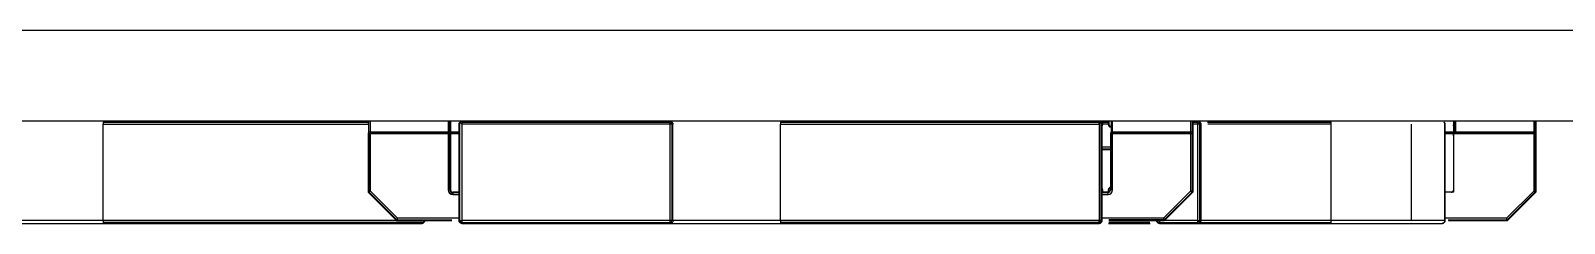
# Model space of a CAD drawing. Header units: millimetres. Extents: x 172 to 597, y 625 to 806.
# Drawn here: x 432.11 to 459.07, y 625.36 to 628.76 of the extents above; entities that cross this region are included whole.
import ezdxf

# ---------------------------------------------------------------- set-up
doc = ezdxf.new("R2010")
doc.units = ezdxf.units.MM

msp = doc.modelspace()

# ---------------------------------------------------------------- linework, layer by layer
at = {"color": 7, "linetype": 'Continuous', "lineweight": 25}
for p, q in [((520.623, 628.762), (175.961, 628.762)), ((520.623, 627.162), (175.961, 627.162)), ((433.383, 625.412), (433.383, 627.112)), ((438.039, 627.162), (438.039, 627.102)), ((438.039, 626.945), (438.05, 626.945)), ((438.039, 626.945), (438.039, 625.912)), ((438.05, 626.965), (438.05, 627.162)), ((438.05, 626.945), (438.05, 625.916)), ((438.05, 626.945), (438.079, 626.945)), ((439.449, 626.973), (438.079, 626.973)), ((439.449, 626.96), (438.079, 626.96)), ((438.079, 626.945), (439.449, 626.945)), ((438.079, 625.928), (438.079, 626.945)), ((439.449, 626.945), (439.449, 625.952)), ((439.449, 626.945), (439.477, 626.945)), ((439.477, 626.945), (439.489, 626.945)), ((439.477, 625.952), (439.477, 626.945)), ((439.489, 627.162), (439.489, 627.102)), ((439.489, 627.162), (439.489, 626.905)), ((439.489, 627.102), (439.489, 627.102)), ((439.489, 627.008), (439.489, 627.102)), ((439.489, 627.102), (439.489, 627.102)), ((439.489, 627.061), (439.489, 626.923)), ((439.489, 625.952), (439.489, 626.945)), ((439.489, 625.912), (439.489, 626.91)), ((439.489, 626.905), (439.489, 625.912)), ((439.489, 626.895), (439.489, 625.941)), ((439.639, 625.412), (439.639, 627.112)), ((439.653, 625.412), (439.653, 627.112)), ((443.349, 627.112), (439.688, 627.112)), ((439.688, 627.112), (439.688, 625.412)), ((439.688, 627.147), (443.349, 627.147)), ((443.349, 625.412), (443.349, 627.112)), ((443.384, 625.412), (443.384, 627.112)), ((445.289, 627.147), (450.889, 627.147)), ((445.289, 625.412), (445.289, 627.112)), ((445.289, 627.112), (450.889, 627.112)), ((450.889, 627.112), (450.889, 625.412)), ((450.924, 627.147), (450.925, 627.147)), ((450.924, 627.112), (450.924, 625.412)), ((450.939, 627.112), (450.939, 625.412)), ((450.94, 627.112), (450.939, 627.112)), ((450.94, 625.912), (450.94, 627.112)), ((450.953, 627.102), (450.941, 627.102)), ((450.941, 627.073), (450.941, 627.073)), ((450.953, 627.162), (450.953, 627.102)), ((450.953, 627.102), (450.953, 627.102)), ((451.053, 627.162), (451.053, 627.102)), ((451.064, 627.102), (451.053, 627.102)), ((451.075, 627.102), (451.064, 627.102)), ((451.089, 626.945), (451.101, 626.945)), ((451.089, 626.945), (451.089, 625.952)), ((451.101, 627.162), (451.101, 626.965)), ((451.101, 626.945), (451.101, 625.952)), ((451.101, 626.945), (451.129, 626.945)), ((452.499, 626.973), (451.129, 626.973)), ((452.499, 626.96), (451.129, 626.96)), ((451.129, 626.945), (452.499, 626.945)), ((451.129, 625.952), (451.129, 626.945)), ((452.499, 626.945), (452.527, 626.945)), ((452.499, 626.945), (452.499, 625.928)), ((452.527, 626.945), (452.539, 626.945)), ((452.527, 626.945), (452.527, 625.928)), ((452.539, 627.162), (452.539, 627.102)), ((452.539, 627.102), (452.539, 627.102)), ((452.539, 627.102), (452.539, 626.928)), ((452.539, 627.102), (452.539, 627.099)), ((452.539, 627.102), (452.539, 627.102)), ((452.539, 626.952), (452.539, 627.078)), ((452.539, 625.928), (452.539, 626.945)), ((452.539, 626.945), (452.539, 625.912)), ((452.539, 626.928), (452.539, 625.928)), ((452.539, 625.912), (452.539, 626.895)), ((452.628, 625.412), (452.628, 627.112)), ((452.663, 625.412), (452.663, 627.112)), ((452.678, 627.112), (452.678, 625.412)), ((452.679, 625.412), (452.679, 627.112)), ((454.97, 625.412), (454.97, 627.112)), ((456.384, 625.412), (456.384, 627.112)), ((456.956, 627.147), (456.956, 627.147)), ((456.97, 627.112), (456.97, 625.412)), ((456.971, 627.112), (456.97, 627.112)), ((456.971, 625.912), (456.971, 627.112)), ((457.121, 627.162), (457.121, 626.905)), ((457.121, 626.905), (457.121, 625.912)), ((457.132, 626.945), (458.531, 626.945)), ((458.531, 626.96), (457.145, 626.96)), ((458.531, 626.973), (457.161, 626.973)), ((458.531, 626.945), (458.559, 626.945)), ((458.531, 626.945), (458.531, 625.928)), ((458.559, 626.945), (458.571, 626.945)), ((458.559, 626.945), (458.559, 625.916)), ((458.571, 627.162), (458.571, 627.102)), ((458.571, 627.162), (458.571, 626.945)), ((458.571, 627.102), (458.571, 627.102)), ((458.571, 627.102), (458.571, 627.078)), ((458.571, 627.102), (458.571, 627.102)), ((458.571, 627.078), (458.571, 626.952)), ((458.571, 626.952), (458.571, 627.078)), ((458.571, 625.912), (458.571, 626.945)), ((458.571, 626.945), (458.571, 625.912)), ((458.571, 626.895), (458.571, 625.912)), ((458.571, 625.912), (458.571, 626.895)), ((450.939, 626.712), (450.939, 626.712)), ((450.939, 625.412), (450.939, 626.712)), ((450.939, 626.712), (450.939, 625.912)), ((450.94, 626.662), (451.089, 626.662)), ((456.971, 626.712), (456.971, 625.912)), ((456.971, 626.712), (456.971, 626.712)), ((456.971, 625.412), (456.971, 626.712)), ((438.039, 625.912), (438.539, 625.412)), ((438.544, 625.423), (438.05, 625.916)), ((438.555, 625.452), (438.079, 625.928)), ((439.449, 625.952), (439.477, 625.952)), ((439.477, 625.952), (439.489, 625.952)), ((439.489, 625.952), (439.489, 625.952)), ((439.5, 625.923), (439.5, 625.923)), ((439.639, 625.912), (439.529, 625.912)), ((451.049, 625.912), (450.939, 625.912)), ((450.941, 625.983), (450.94, 625.985)), ((450.94, 625.985), (450.942, 625.983)), ((450.942, 625.983), (450.941, 625.983)), ((450.95, 625.97), (450.95, 625.97)), ((450.953, 625.955), (450.953, 625.955)), ((450.953, 625.955), (450.953, 625.918)), ((450.953, 625.918), (450.953, 625.918)), ((451.049, 625.912), (451.049, 625.912)), ((451.089, 626.008), (451.065, 625.983)), ((451.089, 625.952), (451.101, 625.952)), ((451.101, 625.952), (451.129, 625.952)), ((452.499, 625.928), (452.023, 625.452)), ((452.039, 625.412), (452.539, 625.912)), ((452.539, 625.912), (452.039, 625.412)), ((452.519, 625.908), (452.043, 625.432)), ((452.051, 625.423), (452.527, 625.9)), ((452.527, 625.9), (452.051, 625.423)), ((452.527, 625.928), (452.499, 625.928)), ((452.539, 625.928), (452.527, 625.928)), ((452.527, 625.9), (452.527, 625.9)), ((452.536, 625.913), (452.536, 625.913)), ((452.539, 625.928), (452.539, 625.928)), ((452.539, 625.912), (452.539, 625.912)), ((457.121, 625.912), (456.971, 625.912)), ((458.531, 625.928), (458.054, 625.452)), ((458.559, 625.916), (458.066, 625.423)), ((458.071, 625.412), (458.571, 625.912)), ((458.571, 625.912), (458.071, 625.412)), ((458.071, 625.412), (458.571, 625.912)), ((458.571, 625.912), (458.071, 625.412)), ((458.571, 625.912), (458.571, 625.912)), ((458.571, 625.912), (458.571, 625.912)), ((438.983, 625.376), (433.383, 625.376)), ((433.383, 625.362), (438.983, 625.362)), ((438.539, 625.412), (439.513, 625.412)), ((443.349, 625.412), (439.688, 625.412)), ((439.688, 625.376), (443.349, 625.376)), ((439.688, 625.362), (443.349, 625.362)), ((443.408, 625.362), (443.549, 625.362)), ((444.979, 625.362), (445.288, 625.362)), ((450.889, 625.412), (445.289, 625.412)), ((450.889, 625.376), (445.289, 625.376)), ((445.289, 625.362), (450.889, 625.362)), ((451.055, 625.362), (451.788, 625.362)), ((451.064, 625.412), (452.023, 625.412)), ((451.953, 625.376), (452.628, 625.376)), ((451.953, 625.362), (452.628, 625.362)), ((452.023, 625.412), (452.023, 625.412)), ((452.023, 625.412), (452.039, 625.412)), ((452.038, 625.415), (452.038, 625.415)), ((452.039, 625.412), (452.038, 625.415)), ((452.039, 625.412), (452.039, 625.412)), ((452.051, 625.423), (452.051, 625.423)), ((452.628, 625.362), (452.629, 625.362)), ((452.63, 625.362), (454.97, 625.362)), ((452.663, 625.376), (452.664, 625.376)), ((452.679, 625.412), (452.678, 625.412)), ((456.956, 625.376), (456.956, 625.376)), ((456.956, 625.376), (456.956, 625.376)), ((456.971, 625.412), (456.97, 625.412)), ((457.036, 625.412), (458.071, 625.412)), ((458.071, 625.412), (458.071, 625.412)), ((458.071, 625.412), (458.071, 625.412)), ((458.071, 625.412), (458.071, 625.412))]:
    msp.add_line(p, q, dxfattribs=at)
at = {"color": 8, "linetype": 'Continuous', "lineweight": 25}
for p, q in [((433.383, 627.147), (438.039, 627.147)), ((433.383, 627.112), (438.039, 627.112)), ((438.079, 626.973), (438.079, 627.162)), ((439.449, 627.162), (439.449, 626.973)), ((439.477, 626.965), (439.477, 627.162)), ((439.489, 626.945), (439.489, 627.162)), ((439.489, 627.102), (439.489, 627.162)), ((439.639, 626.973), (439.489, 626.973)), ((439.639, 626.96), (439.489, 626.96)), ((439.489, 626.945), (439.639, 626.945)), ((450.913, 627.162), (450.913, 627.155)), ((450.941, 627.102), (450.94, 627.102)), ((450.941, 627.102), (450.941, 627.162)), ((450.953, 627.102), (450.953, 627.162)), ((450.953, 627.147), (451.053, 627.147)), ((451.053, 627.112), (450.953, 627.112)), ((451.064, 627.162), (451.064, 627.102)), ((451.129, 626.973), (451.129, 627.162)), ((452.499, 627.162), (452.499, 626.973)), ((452.527, 627.162), (452.527, 626.965)), ((452.539, 626.945), (452.539, 627.162)), ((452.539, 627.102), (452.539, 627.162)), ((452.539, 627.162), (452.539, 626.945)), ((452.539, 627.147), (452.628, 627.147)), ((452.628, 627.112), (452.539, 627.112)), ((452.539, 627.102), (452.539, 627.102)), ((452.539, 626.895), (452.539, 626.895)), ((452.798, 627.147), (454.97, 627.147)), ((454.97, 627.112), (452.803, 627.112)), ((457.121, 626.973), (456.971, 626.973)), ((457.121, 626.96), (456.971, 626.96)), ((456.971, 626.945), (457.121, 626.945)), ((457.132, 627.162), (457.132, 626.945)), ((457.161, 626.973), (457.161, 627.162)), ((458.531, 627.162), (458.531, 626.973)), ((458.559, 627.162), (458.559, 626.965)), ((458.571, 626.945), (458.571, 627.162)), ((458.571, 627.102), (458.571, 627.162)), ((458.571, 627.102), (458.571, 627.102)), ((458.571, 627.078), (458.571, 627.076)), ((458.571, 626.949), (458.571, 626.952)), ((458.571, 626.895), (458.571, 626.895)), ((450.94, 626.712), (451.089, 626.712)), ((450.94, 626.676), (451.089, 626.676)), ((439.639, 625.9), (439.529, 625.9)), ((439.529, 625.872), (439.639, 625.872)), ((451.049, 625.9), (450.939, 625.9)), ((450.939, 625.872), (451.049, 625.872)), ((450.94, 625.969), (450.953, 625.955)), ((450.94, 625.929), (450.953, 625.915)), ((451.053, 625.955), (451.089, 625.991)), ((451.053, 625.915), (451.089, 625.951)), ((438.538, 625.412), (433.383, 625.412)), ((438.544, 625.423), (439.514, 625.423)), ((439.639, 625.452), (438.555, 625.452)), ((452.023, 625.452), (450.939, 625.452)), ((451.783, 625.376), (451.06, 625.376)), ((452.023, 625.423), (451.064, 625.423)), ((452.628, 625.412), (452.04, 625.412)), ((452.664, 625.376), (454.97, 625.376)), ((454.97, 625.412), (452.679, 625.412)), ((458.054, 625.452), (456.971, 625.452)), ((457.03, 625.423), (458.066, 625.423))]:
    msp.add_line(p, q, dxfattribs=at)
at = {"color": 7, "linetype": 'Continuous', "lineweight": 25, "flags": 128}
for points in [[(438.079, 626.96), (438.079, 626.962), (438.079, 626.964), (438.079, 626.966), (438.079, 626.967), (438.079, 626.969), (438.079, 626.97), (438.079, 626.972), (438.079, 626.973)], [(438.079, 626.945), (438.079, 626.947), (438.079, 626.949), (438.079, 626.951), (438.079, 626.953), (438.079, 626.955), (438.079, 626.957), (438.079, 626.959), (438.079, 626.96)], [(439.449, 626.973), (439.449, 626.972), (439.449, 626.97), (439.449, 626.969), (439.449, 626.967), (439.449, 626.966), (439.449, 626.964), (439.449, 626.962), (439.449, 626.96)], [(439.449, 626.96), (439.449, 626.959), (439.449, 626.957), (439.449, 626.955), (439.449, 626.953), (439.449, 626.951), (439.449, 626.949), (439.449, 626.947), (439.449, 626.945)], [(439.489, 626.923), (439.489, 626.922), (439.489, 626.92), (439.489, 626.919), (439.489, 626.917), (439.489, 626.916), (439.489, 626.914), (439.489, 626.912), (439.489, 626.91)], [(439.489, 626.91), (439.489, 626.909), (439.489, 626.907), (439.489, 626.905), (439.489, 626.903), (439.489, 626.901), (439.489, 626.899), (439.489, 626.897), (439.489, 626.895)], [(439.688, 627.112), (439.684, 627.116), (439.68, 627.12), (439.676, 627.124), (439.672, 627.128), (439.669, 627.132), (439.665, 627.135), (439.662, 627.138), (439.66, 627.141)], [(443.399, 625.412), (443.399, 626.364), (443.399, 627.112)], [(450.889, 627.112), (450.893, 627.116), (450.897, 627.12), (450.901, 627.124), (450.905, 627.128), (450.909, 627.132), (450.912, 627.135), (450.915, 627.138), (450.918, 627.141)], [(450.941, 627.073), (450.94, 627.072), (450.94, 627.072)], [(451.129, 626.96), (451.129, 626.962), (451.129, 626.964), (451.129, 626.966), (451.129, 626.967), (451.129, 626.969), (451.129, 626.97), (451.129, 626.972), (451.129, 626.973)], [(451.129, 626.945), (451.129, 626.947), (451.129, 626.949), (451.129, 626.951), (451.129, 626.953), (451.129, 626.955), (451.129, 626.957), (451.129, 626.959), (451.129, 626.96)], [(452.499, 626.973), (452.499, 626.972), (452.499, 626.97), (452.499, 626.969), (452.499, 626.967), (452.499, 626.966), (452.499, 626.964), (452.499, 626.962), (452.499, 626.96)], [(452.499, 626.96), (452.499, 626.959), (452.499, 626.957), (452.499, 626.955), (452.499, 626.953), (452.499, 626.951), (452.499, 626.949), (452.499, 626.947), (452.499, 626.945)], [(452.539, 626.895), (452.539, 626.903), (452.539, 626.911), (452.539, 626.918), (452.539, 626.926), (452.539, 626.933), (452.539, 626.94), (452.539, 626.946), (452.539, 626.952)], [(458.531, 626.973), (458.531, 626.972), (458.531, 626.97), (458.531, 626.969), (458.531, 626.967), (458.531, 626.966), (458.531, 626.964), (458.531, 626.962), (458.531, 626.96)], [(458.531, 626.96), (458.531, 626.959), (458.531, 626.957), (458.531, 626.955), (458.531, 626.953), (458.531, 626.951), (458.531, 626.949), (458.531, 626.947), (458.531, 626.945)], [(458.571, 627.078), (458.571, 627.083), (458.571, 627.088), (458.571, 627.092), (458.571, 627.096), (458.571, 627.098), (458.571, 627.1), (458.571, 627.101), (458.571, 627.102)], [(458.571, 626.952), (458.571, 626.946), (458.571, 626.94), (458.571, 626.933), (458.571, 626.926), (458.571, 626.918), (458.571, 626.911), (458.571, 626.903), (458.571, 626.895)], [(458.571, 626.895), (458.571, 626.903), (458.571, 626.911), (458.571, 626.918), (458.571, 626.926), (458.571, 626.933), (458.571, 626.94), (458.571, 626.946), (458.571, 626.952)], [(439.529, 625.9), (439.529, 625.897), (439.529, 625.894), (439.529, 625.891), (439.529, 625.887), (439.529, 625.883), (439.529, 625.879), (439.529, 625.876), (439.529, 625.872)], [(450.953, 625.912), (450.953, 625.914), (450.953, 625.918)], [(450.953, 625.915), (450.953, 625.912), (450.953, 625.912)], [(451.049, 625.872), (451.049, 625.876), (451.049, 625.879), (451.049, 625.883), (451.049, 625.887), (451.049, 625.891), (451.049, 625.894), (451.049, 625.897), (451.049, 625.9)], [(452.499, 625.928), (452.502, 625.925), (452.505, 625.923), (452.507, 625.92), (452.51, 625.917), (452.512, 625.915), (452.515, 625.913), (452.517, 625.91), (452.519, 625.908)], [(452.519, 625.908), (452.521, 625.906), (452.523, 625.905), (452.524, 625.903), (452.525, 625.902), (452.526, 625.901), (452.527, 625.9), (452.527, 625.9), (452.527, 625.9)], [(452.043, 625.432), (452.04, 625.434), (452.038, 625.436), (452.036, 625.438), (452.033, 625.441), (452.031, 625.443), (452.028, 625.446), (452.025, 625.449), (452.023, 625.452)], [(452.023, 625.452), (452.025, 625.447), (452.027, 625.442), (452.029, 625.437), (452.03, 625.433), (452.032, 625.429), (452.034, 625.425), (452.035, 625.422), (452.036, 625.419)], [(452.023, 625.452), (452.023, 625.448), (452.023, 625.444), (452.023, 625.44), (452.023, 625.436), (452.023, 625.433), (452.023, 625.429), (452.023, 625.426), (452.023, 625.423)], [(452.023, 625.423), (452.023, 625.422), (452.023, 625.421), (452.023, 625.42), (452.023, 625.419), (452.023, 625.418), (452.023, 625.417), (452.023, 625.417), (452.023, 625.416)], [(452.048, 625.426), (452.047, 625.427), (452.047, 625.427), (452.046, 625.428), (452.045, 625.429), (452.045, 625.429), (452.044, 625.43), (452.043, 625.431), (452.043, 625.432)], [(452.657, 625.383), (452.654, 625.385), (452.651, 625.388), (452.648, 625.392), (452.644, 625.395), (452.64, 625.399), (452.636, 625.403), (452.632, 625.407), (452.628, 625.412)]]:
    msp.add_lwpolyline(points, dxfattribs=at)
at = {"color": 8, "linetype": 'Continuous', "lineweight": 25, "flags": 128}
for points in [[(450.94, 627.072), (450.94, 627.072), (450.941, 627.073)], [(452.539, 627.098), (452.539, 627.098), (452.539, 627.102)], [(452.539, 627.078), (452.539, 627.075), (452.539, 627.075)], [(452.539, 626.948), (452.539, 626.949), (452.539, 626.952)]]:
    msp.add_lwpolyline(points, dxfattribs=at)
at = {"color": 7, "linetype": 'Continuous', "lineweight": 25}
for centre, radius, start, end in [((438.064, 626.944), 0.025, 122.0784, 177.2146), ((438.078, 626.924), 0.0495, 88.9984, 123.6531), ((439.45, 626.924), 0.0495, 56.3519, 90.9999), ((439.464, 626.944), 0.0251, 2.8088, 57.9289), ((439.7, 627.1), 0.0572, 134.5101, 167.9429), ((445.689, 633.172), 8.528, 224.9463, 225.0079), ((439.7, 627.1), 0.0572, 102.0479, 135.4944), ((443.35, 627.081), 0.0659, 64.7745, 90.4684), ((443.361, 627.143), 0.0174, 351.691, 51.8998), ((443.295, 627.143), 0.0823, 337.3976, 357.8999), ((450.877, 627.1), 0.0573, 44.5098, 77.9376), ((450.878, 627.1), 0.0572, 12.0531, 45.4946), ((450.913, 627.102), 0.04, 315, 0.0068), ((450.913, 627.102), 0.04, 315, 0.0068), ((451.08, 627.104), 0.0272, 184.4073, 247.9958), ((451.093, 627.102), 0.04, 179.9932, 225), ((451.093, 627.102), 0.04, 225, 243.4349), ((451.135, 627.076), 0.0651, 156.8229, 177.7795), ((451.092, 627.125), 0.052, 244.1894, 270.477), ((451.083, 627.077), 0.0134, 171.5196, 233.1308), ((451.093, 627.102), 0.04, 243.4349, 270), ((451.114, 626.944), 0.025, 122.0784, 177.2146), ((451.128, 626.924), 0.0495, 88.9984, 123.6531), ((452.5, 626.924), 0.0495, 56.3519, 90.9999), ((452.514, 626.944), 0.0251, 2.8088, 57.9289), ((433.255, 627.082), 19.284, 359.99, 0.0596), ((452.628, 627.082), 0.0651, 64.1914, 90.4763), ((452.64, 627.143), 0.0167, 351.4738, 53.1131), ((452.575, 627.144), 0.0814, 336.8214, 357.7667), ((452.644, 627.109), 0.034, 4.4228, 67.9981), ((458.531, 626.924), 0.0495, 56.351, 91.0001), ((458.546, 626.944), 0.025, 2.8049, 57.9277), ((439.529, 625.952), 0.08, 180, 270), ((439.529, 625.952), 0.04, 180, 225), ((439.529, 625.952), 0.04, 180, 225), ((439.529, 625.952), 0.04, 225, 270), ((439.529, 625.952), 0.04, 225, 270), ((449.171, 625.902), 9.642, 179.9404, 180.01), ((450.913, 625.955), 0.04, 22.5, 45), ((450.913, 625.955), 0.04, 0.0068, 22.5), ((451.049, 625.952), 0.08, 270, 0), ((451.049, 625.952), 0.04, 270, 315), ((460.691, 625.902), 9.642, 179.9404, 180.01), ((451.049, 625.952), 0.04, 315, 0), ((452.499, 625.928), 0.04, 315, 337.5), ((452.499, 625.928), 0.04, 315, 337.5), ((452.499, 625.928), 0.04, 337.5, 0), ((452.499, 625.928), 0.04, 337.5, 0), ((457.081, 625.952), 0.04, 270, 315), ((457.081, 625.952), 0.04, 315, 354.4483), ((438.983, 625.441), 0.0651, 269.5238, 295.8081), ((438.93, 625.38), 0.0817, 2.2627, 23.3367), ((438.995, 625.38), 0.0167, 306.9008, 8.5022), ((438.999, 625.414), 0.034, 292.0013, 355.5733), ((439.672, 625.414), 0.0339, 184.4034, 247.9953), ((439.676, 625.38), 0.0167, 171.5281, 233.1122), ((439.741, 625.38), 0.0813, 156.8233, 177.7827), ((439.688, 625.441), 0.0651, 244.1889, 270.4772), ((443.35, 625.443), 0.0659, 269.5316, 295.2255), ((443.295, 625.38), 0.0825, 2.1142, 22.6812), ((443.361, 625.381), 0.0174, 308.1093, 8.3068), ((450.889, 625.441), 0.0651, 269.5238, 295.8081), ((450.836, 625.38), 0.0817, 2.2627, 23.3367), ((450.901, 625.38), 0.0167, 306.9008, 8.5022), ((450.905, 625.414), 0.034, 292.0013, 355.5733), ((451.922, 625.399), 0.0167, 216.8701, 278.4921), ((451.983, 625.411), 0.0651, 179.5234, 205.8125), ((451.921, 625.464), 0.0813, 272.2042, 293.1862), ((451.956, 625.396), 0.034, 202.0075, 265.587), ((452.019, 625.461), 0.0449, 274.8087, 292.5479), ((454.146, 625.415), 2.123, 179.9865, 180.1005), ((452.023, 625.452), 0.04, 270, 292.5), ((452.023, 625.452), 0.04, 270, 292.5), ((452.019, 625.461), 0.0449, 292.4523, 310.1906), ((454.625, 626.491), 2.802, 202.4882, 202.5868), ((452.023, 625.452), 0.04, 292.5, 315), ((452.023, 625.452), 0.04, 292.5, 315), ((454.175, 627.553), 3.008, 224.9905, 225.071), ((452.616, 625.423), 0.0573, 282.0686, 315.4769), ((452.617, 625.424), 0.0573, 314.5105, 347.9366)]:
    msp.add_arc(centre, radius, start, end, dxfattribs=at)
at = {"color": 8, "linetype": 'Continuous', "lineweight": 25}
msp.add_arc((450.928, 627.103), 0.0251, 299.5788, 357.2746, dxfattribs=at)
at = {"color": 7, "linetype": 'Continuous', "lineweight": 25}
for points in [[(433.383, 627.147), (433.383, 627.145), (433.383, 627.14), (433.383, 627.131), (433.383, 627.121), (433.383, 627.115), (433.383, 627.112)], [(439.639, 627.112), (439.639, 627.115), (439.639, 627.121), (439.642, 627.131), (439.647, 627.14), (439.651, 627.145), (439.653, 627.147)], [(439.688, 627.147), (439.688, 627.145), (439.688, 627.14), (439.688, 627.131), (439.688, 627.121), (439.688, 627.115), (439.688, 627.112)], [(443.349, 627.112), (443.349, 627.115), (443.349, 627.121), (443.349, 627.131), (443.349, 627.139), (443.349, 627.144), (443.349, 627.147)], [(443.371, 627.156), (443.375, 627.154), (443.383, 627.149), (443.392, 627.138), (443.398, 627.126), (443.399, 627.116), (443.399, 627.112)], [(445.289, 627.147), (445.289, 627.145), (445.289, 627.14), (445.289, 627.131), (445.289, 627.121), (445.289, 627.115), (445.289, 627.112)], [(450.889, 627.112), (450.889, 627.115), (450.889, 627.121), (450.889, 627.131), (450.889, 627.14), (450.889, 627.145), (450.889, 627.147)], [(450.924, 627.147), (450.926, 627.145), (450.931, 627.14), (450.935, 627.131), (450.938, 627.121), (450.939, 627.115), (450.939, 627.112)], [(450.94, 627.112), (450.939, 627.115), (450.939, 627.121), (450.936, 627.131), (450.931, 627.14), (450.927, 627.145), (450.925, 627.147)], [(452.628, 627.112), (452.628, 627.115), (452.628, 627.121), (452.628, 627.131), (452.628, 627.14), (452.628, 627.145), (452.628, 627.147)], [(452.663, 627.147), (452.665, 627.145), (452.67, 627.14), (452.674, 627.131), (452.677, 627.121), (452.678, 627.115), (452.678, 627.112)], [(452.679, 627.112), (452.679, 627.115), (452.679, 627.121), (452.676, 627.131), (452.671, 627.14), (452.667, 627.145), (452.664, 627.147)], [(454.97, 627.112), (454.97, 627.115), (454.97, 627.121), (454.97, 627.131), (454.97, 627.14), (454.97, 627.145), (454.97, 627.147)], [(456.956, 627.147), (456.958, 627.145), (456.962, 627.14), (456.967, 627.131), (456.97, 627.121), (456.97, 627.115), (456.97, 627.112)], [(456.971, 627.112), (456.971, 627.115), (456.97, 627.121), (456.967, 627.131), (456.963, 627.14), (456.958, 627.145), (456.956, 627.147)], [(433.383, 625.412), (433.383, 625.408), (433.383, 625.402), (433.383, 625.392), (433.383, 625.384), (433.383, 625.379), (433.383, 625.376)], [(433.383, 625.376), (433.383, 625.374), (433.383, 625.37), (433.383, 625.365), (433.383, 625.362), (433.383, 625.362), (433.383, 625.362)], [(438.983, 625.362), (438.983, 625.362), (438.983, 625.362), (438.983, 625.365), (438.983, 625.37), (438.983, 625.374), (438.983, 625.376)], [(439.639, 625.412), (439.639, 625.412), (439.639, 625.412), (439.642, 625.412), (439.647, 625.412), (439.651, 625.412), (439.653, 625.412)], [(439.653, 625.376), (439.651, 625.379), (439.647, 625.384), (439.642, 625.392), (439.639, 625.402), (439.639, 625.408), (439.639, 625.412)], [(439.688, 625.412), (439.688, 625.408), (439.688, 625.402), (439.688, 625.392), (439.688, 625.384), (439.688, 625.379), (439.688, 625.376)], [(439.688, 625.376), (439.688, 625.374), (439.688, 625.37), (439.688, 625.365), (439.688, 625.362), (439.688, 625.362), (439.688, 625.362)], [(443.349, 625.377), (443.349, 625.379), (443.349, 625.384), (443.349, 625.393), (443.349, 625.402), (443.349, 625.408), (443.349, 625.412)], [(443.349, 625.362), (443.349, 625.362), (443.349, 625.362), (443.349, 625.365), (443.349, 625.37), (443.349, 625.374), (443.349, 625.377)], [(443.399, 625.412), (443.399, 625.412), (443.398, 625.412), (443.395, 625.412), (443.391, 625.412), (443.386, 625.412), (443.384, 625.412)], [(445.289, 625.412), (445.289, 625.408), (445.289, 625.402), (445.289, 625.392), (445.289, 625.384), (445.289, 625.379), (445.289, 625.376)], [(445.289, 625.376), (445.289, 625.374), (445.289, 625.37), (445.289, 625.365), (445.289, 625.362), (445.289, 625.362), (445.289, 625.362)], [(450.889, 625.376), (450.889, 625.379), (450.889, 625.384), (450.889, 625.392), (450.889, 625.402), (450.889, 625.408), (450.889, 625.412)], [(450.889, 625.362), (450.889, 625.362), (450.889, 625.362), (450.889, 625.365), (450.889, 625.37), (450.889, 625.374), (450.889, 625.376)], [(450.939, 625.412), (450.939, 625.412), (450.938, 625.412), (450.935, 625.412), (450.931, 625.412), (450.926, 625.412), (450.924, 625.412)], [(450.939, 625.412), (450.939, 625.408), (450.938, 625.402), (450.935, 625.392), (450.931, 625.384), (450.926, 625.379), (450.924, 625.376)], [(450.924, 625.376), (450.927, 625.379), (450.931, 625.384), (450.936, 625.392), (450.939, 625.402), (450.939, 625.408), (450.939, 625.412)], [(451.953, 625.362), (451.95, 625.362), (451.943, 625.362), (451.934, 625.365), (451.925, 625.37), (451.92, 625.374), (451.918, 625.376)], [(451.953, 625.376), (451.953, 625.374), (451.953, 625.37), (451.953, 625.365), (451.953, 625.362), (451.953, 625.362), (451.953, 625.362)], [(452.628, 625.412), (452.631, 625.412), (452.638, 625.412), (452.647, 625.412), (452.656, 625.412), (452.661, 625.412), (452.663, 625.412)], [(452.628, 625.376), (452.628, 625.379), (452.628, 625.384), (452.628, 625.392), (452.628, 625.402), (452.628, 625.408), (452.628, 625.412)], [(452.663, 625.376), (452.661, 625.374), (452.656, 625.37), (452.647, 625.365), (452.638, 625.362), (452.631, 625.362), (452.628, 625.362)], [(452.629, 625.362), (452.632, 625.362), (452.639, 625.362), (452.648, 625.365), (452.657, 625.37), (452.662, 625.374), (452.664, 625.376)], [(452.678, 625.412), (452.678, 625.408), (452.677, 625.402), (452.674, 625.392), (452.67, 625.384), (452.665, 625.379), (452.663, 625.376)], [(452.664, 625.376), (452.667, 625.379), (452.671, 625.384), (452.676, 625.392), (452.679, 625.402), (452.679, 625.408), (452.679, 625.412)], [(454.97, 625.376), (454.97, 625.379), (454.97, 625.384), (454.97, 625.392), (454.97, 625.402), (454.97, 625.408), (454.97, 625.412)], [(456.384, 625.412), (456.287, 625.412), (456.091, 625.412), (455.74, 625.412), (455.363, 625.412), (455.101, 625.412), (454.97, 625.412)], [(454.97, 625.362), (454.97, 625.362), (454.97, 625.362), (454.97, 625.365), (454.97, 625.37), (454.97, 625.374), (454.97, 625.376)], [(456.97, 625.412), (456.963, 625.412), (456.948, 625.412), (456.828, 625.412), (456.647, 625.412), (456.472, 625.412), (456.384, 625.412)], [(456.956, 625.376), (456.953, 625.374), (456.948, 625.37), (456.94, 625.365), (456.93, 625.362), (456.924, 625.362), (456.92, 625.362)], [(456.921, 625.362), (456.924, 625.362), (456.93, 625.362), (456.94, 625.365), (456.949, 625.37), (456.954, 625.374), (456.956, 625.376)], [(456.956, 625.376), (456.954, 625.374), (456.949, 625.37), (456.94, 625.365), (456.931, 625.362), (456.924, 625.362), (456.921, 625.362)], [(456.97, 625.412), (456.97, 625.408), (456.97, 625.402), (456.967, 625.392), (456.962, 625.384), (456.958, 625.379), (456.956, 625.376)]]:
    msp.add_open_spline(points, degree=3, dxfattribs=at)
for points, knots in [([(439.477, 627.073), (439.48, 627.077), (439.487, 627.086), (439.488, 627.096), (439.489, 627.102)], [0, 0, 0, 0, 0.389886, 1, 1, 1, 1]), ([(439.489, 627.102), (439.489, 627.097), (439.489, 627.089), (439.489, 627.076), (439.489, 627.065), (439.489, 627.061)], [0, 0, 0, 0, 0.542423, 0.792924, 1, 1, 1, 1]), ([(439.489, 626.91), (439.489, 626.917), (439.489, 626.933), (439.489, 626.967), (439.489, 626.991), (439.489, 627.008)], [0, 0, 0, 0, 0.201752, 0.44877, 1, 1, 1, 1]), ([(439.644, 627.112), (439.642, 627.112), (439.639, 627.112), (439.639, 627.112), (439.639, 627.112)], [0, 0, 0, 0, 0.55974, 1, 1, 1, 1]), ([(439.653, 627.112), (439.651, 627.112), (439.647, 627.112), (439.645, 627.112), (439.644, 627.112)], [0, 0, 0, 0, 0.559874, 1, 1, 1, 1]), ([(439.688, 627.162), (439.688, 627.161), (439.688, 627.161), (439.688, 627.158), (439.688, 627.156)], [0, 0, 0, 0, 0.55974, 1, 1, 1, 1]), ([(439.688, 627.156), (439.688, 627.155), (439.688, 627.152), (439.688, 627.149), (439.688, 627.147)], [0, 0, 0, 0, 0.559874, 1, 1, 1, 1]), ([(443.349, 627.162), (443.353, 627.161), (443.361, 627.161), (443.368, 627.158), (443.371, 627.156)], [0, 0, 0, 0, 0.559746, 1, 1, 1, 1]), ([(443.371, 627.112), (443.367, 627.112), (443.36, 627.112), (443.353, 627.112), (443.349, 627.112)], [0, 0, 0, 0, 0.559741, 1, 1, 1, 1]), ([(443.384, 627.112), (443.382, 627.112), (443.378, 627.112), (443.373, 627.112), (443.371, 627.112)], [0, 0, 0, 0, 0.559883, 1, 1, 1, 1]), ([(450.889, 627.156), (450.889, 627.158), (450.889, 627.161), (450.889, 627.161), (450.889, 627.162)], [0, 0, 0, 0, 0.55974, 1, 1, 1, 1]), ([(450.889, 627.147), (450.889, 627.149), (450.889, 627.153), (450.889, 627.155), (450.889, 627.156)], [0, 0, 0, 0, 0.559874, 1, 1, 1, 1]), ([(450.934, 627.112), (450.932, 627.112), (450.929, 627.112), (450.926, 627.112), (450.924, 627.112)], [0, 0, 0, 0, 0.559874, 1, 1, 1, 1]), ([(450.939, 627.112), (450.939, 627.112), (450.938, 627.112), (450.935, 627.112), (450.934, 627.112)], [0, 0, 0, 0, 0.55974, 1, 1, 1, 1]), ([(452.628, 627.162), (452.632, 627.161), (452.64, 627.161), (452.647, 627.158), (452.65, 627.156)], [0, 0, 0, 0, 0.55974, 1, 1, 1, 1]), ([(452.65, 627.112), (452.646, 627.112), (452.639, 627.112), (452.631, 627.112), (452.628, 627.112)], [0, 0, 0, 0, 0.55974, 1, 1, 1, 1]), ([(452.65, 627.156), (452.653, 627.155), (452.658, 627.152), (452.662, 627.149), (452.663, 627.147)], [0, 0, 0, 0, 0.559874, 1, 1, 1, 1]), ([(452.663, 627.112), (452.661, 627.112), (452.657, 627.112), (452.652, 627.112), (452.65, 627.112)], [0, 0, 0, 0, 0.559874, 1, 1, 1, 1]), ([(457.132, 627.065), (457.129, 627.071), (457.122, 627.082), (457.121, 627.095), (457.121, 627.102)], [0, 0, 0, 0, 0.4877925, 1, 1, 1, 1]), ([(457.121, 626.905), (457.121, 626.913), (457.122, 626.928), (457.129, 626.94), (457.132, 626.945)], [0, 0, 0, 0, 0.579208, 1, 1, 1, 1]), ([(457.132, 626.945), (457.135, 626.948), (457.139, 626.954), (457.143, 626.958), (457.145, 626.96)], [0, 0, 0, 0, 0.547007, 1, 1, 1, 1]), ([(457.145, 626.96), (457.148, 626.963), (457.153, 626.968), (457.158, 626.972), (457.161, 626.973)], [0, 0, 0, 0, 0.5555652, 1, 1, 1, 1]), ([(458.571, 627.078), (458.571, 627.085), (458.571, 627.095), (458.571, 627.1), (458.571, 627.101), (458.571, 627.101), (458.571, 627.102), (458.571, 627.101), (458.571, 627.101)], [0, 0, 0, 0, 0.506591, 0.765338, 0.894841, 0.959588, 0.991971, 1, 1, 1, 1]), ([(438.039, 625.912), (438.039, 625.912), (438.041, 625.912), (438.047, 625.915), (438.05, 625.916)], [0, 0, 0, 0, 0.554193, 1, 1, 1, 1]), ([(438.05, 625.916), (438.055, 625.918), (438.064, 625.922), (438.074, 625.926), (438.079, 625.928)], [0, 0, 0, 0, 0.55524, 1, 1, 1, 1]), ([(439.529, 625.872), (439.519, 625.881), (439.504, 625.896), (439.491, 625.92), (439.489, 625.934), (439.489, 625.941)], [0, 0, 0, 0, 0.504903, 0.750087, 1, 1, 1, 1]), ([(450.95, 625.97), (450.949, 625.973), (450.946, 625.978), (450.943, 625.982), (450.941, 625.983)], [0, 0, 0, 0, 0.555565, 1, 1, 1, 1]), ([(450.953, 625.955), (450.953, 625.958), (450.953, 625.964), (450.951, 625.968), (450.95, 625.97)], [0, 0, 0, 0, 0.547007, 1, 1, 1, 1]), ([(450.953, 625.918), (450.953, 625.926), (450.953, 625.939), (450.953, 625.95), (450.953, 625.955)], [0, 0, 0, 0, 0.578894, 1, 1, 1, 1]), ([(450.953, 625.915), (450.953, 625.916), (450.953, 625.917), (450.953, 625.918), (450.953, 625.918)], [0, 0, 0, 0, 0.558034, 1, 1, 1, 1]), ([(451.056, 625.97), (451.055, 625.968), (451.054, 625.963), (451.053, 625.957), (451.053, 625.955)], [0, 0, 0, 0, 0.573334, 1, 1, 1, 1]), ([(451.053, 625.955), (451.053, 625.949), (451.053, 625.937), (451.053, 625.924), (451.053, 625.918)], [0, 0, 0, 0, 0.542694, 1, 1, 1, 1]), ([(451.053, 625.918), (451.053, 625.918), (451.053, 625.917), (451.053, 625.916), (451.053, 625.915)], [0, 0, 0, 0, 0.56195, 1, 1, 1, 1]), ([(451.065, 625.983), (451.063, 625.981), (451.059, 625.977), (451.057, 625.972), (451.056, 625.97)], [0, 0, 0, 0, 0.564983, 1, 1, 1, 1]), ([(452.535, 625.913), (452.536, 625.913), (452.539, 625.912), (452.539, 625.912), (452.539, 625.912)], [0, 0, 0, 0, 0.210839, 1, 1, 1, 1]), ([(458.531, 625.928), (458.537, 625.926), (458.547, 625.921), (458.555, 625.918), (458.559, 625.916)], [0, 0, 0, 0, 0.565249, 1, 1, 1, 1]), ([(458.559, 625.916), (458.563, 625.915), (458.569, 625.912), (458.57, 625.912), (458.571, 625.912)], [0, 0, 0, 0, 0.56529, 1, 1, 1, 1]), ([(431.443, 625.362), (431.486, 625.362), (431.571, 625.362), (432.091, 625.362), (432.722, 625.362), (433.163, 625.362), (433.383, 625.362)], [0, 0, 0, 0, 0.279633, 0.559261, 0.779629, 1, 1, 1, 1]), ([(433.383, 625.412), (433.139, 625.412), (432.652, 625.412), (432.034, 625.412), (431.594, 625.412), (431.527, 625.412), (431.493, 625.412)], [0, 0, 0, 0, 0.25, 0.5, 0.75, 1, 1, 1, 1]), ([(432.736, 625.362), (432.751, 625.362), (432.875, 625.362), (433.078, 625.362), (433.258, 625.362)], [0, 0, 0, 0, 0.1170025, 1, 1, 1, 1]), ([(438.544, 625.423), (438.542, 625.42), (438.539, 625.413), (438.539, 625.412), (438.539, 625.412)], [0, 0, 0, 0, 0.56529, 1, 1, 1, 1]), ([(438.555, 625.452), (438.553, 625.446), (438.548, 625.435), (438.545, 625.427), (438.544, 625.423)], [0, 0, 0, 0, 0.565249, 1, 1, 1, 1]), ([(439.005, 625.367), (439.001, 625.365), (438.994, 625.362), (438.986, 625.362), (438.983, 625.362)], [0, 0, 0, 0, 0.55974, 1, 1, 1, 1]), ([(438.983, 625.362), (438.987, 625.362), (438.995, 625.362), (439.002, 625.366), (439.005, 625.367)], [0, 0, 0, 0, 0.55974, 1, 1, 1, 1]), ([(439.018, 625.376), (439.016, 625.374), (439.012, 625.371), (439.007, 625.368), (439.005, 625.367)], [0, 0, 0, 0, 0.559874, 1, 1, 1, 1]), ([(439.005, 625.367), (439.008, 625.368), (439.013, 625.371), (439.016, 625.375), (439.018, 625.376)], [0, 0, 0, 0, 0.559874, 1, 1, 1, 1]), ([(439.028, 625.389), (439.026, 625.387), (439.024, 625.382), (439.02, 625.378), (439.019, 625.376)], [0, 0, 0, 0, 0.559874, 1, 1, 1, 1]), ([(439.033, 625.412), (439.033, 625.407), (439.032, 625.4), (439.029, 625.392), (439.028, 625.389)], [0, 0, 0, 0, 0.55974, 1, 1, 1, 1]), ([(439.653, 625.412), (439.655, 625.412), (439.659, 625.412), (439.664, 625.412), (439.666, 625.412)], [0, 0, 0, 0, 0.559874, 1, 1, 1, 1]), ([(439.666, 625.367), (439.664, 625.368), (439.659, 625.371), (439.655, 625.375), (439.653, 625.376)], [0, 0, 0, 0, 0.559874, 1, 1, 1, 1]), ([(439.666, 625.412), (439.67, 625.412), (439.677, 625.412), (439.685, 625.412), (439.688, 625.412)], [0, 0, 0, 0, 0.55974, 1, 1, 1, 1]), ([(439.688, 625.362), (439.684, 625.362), (439.676, 625.362), (439.669, 625.366), (439.666, 625.367)], [0, 0, 0, 0, 0.55974, 1, 1, 1, 1]), ([(443.371, 625.412), (443.368, 625.412), (443.361, 625.412), (443.353, 625.412), (443.349, 625.412)], [0, 0, 0, 0, 0.501901, 1, 1, 1, 1]), ([(443.371, 625.367), (443.367, 625.365), (443.36, 625.362), (443.353, 625.362), (443.349, 625.362)], [0, 0, 0, 0, 0.559746, 1, 1, 1, 1]), ([(443.349, 625.362), (443.392, 625.362), (443.477, 625.362), (443.997, 625.362), (444.629, 625.362), (445.069, 625.362), (445.289, 625.362)], [0, 0, 0, 0, 0.279633, 0.559261, 0.779629, 1, 1, 1, 1]), ([(443.384, 625.412), (443.382, 625.412), (443.378, 625.412), (443.373, 625.412), (443.371, 625.412)], [0, 0, 0, 0, 0.590302, 1, 1, 1, 1]), ([(443.399, 625.412), (443.399, 625.407), (443.398, 625.398), (443.392, 625.385), (443.383, 625.374), (443.375, 625.369), (443.371, 625.367)], [0, 0, 0, 0, 0.25, 0.5, 0.75, 1, 1, 1, 1]), ([(445.289, 625.412), (445.045, 625.412), (444.558, 625.412), (443.94, 625.412), (443.501, 625.412), (443.433, 625.412), (443.399, 625.412)], [0, 0, 0, 0, 0.25, 0.5, 0.75, 1, 1, 1, 1]), ([(450.911, 625.412), (450.908, 625.412), (450.9, 625.412), (450.893, 625.412), (450.889, 625.412)], [0, 0, 0, 0, 0.501914, 1, 1, 1, 1]), ([(450.911, 625.367), (450.907, 625.365), (450.9, 625.362), (450.892, 625.362), (450.889, 625.362)], [0, 0, 0, 0, 0.55974, 1, 1, 1, 1]), ([(450.889, 625.362), (450.893, 625.362), (450.901, 625.362), (450.908, 625.366), (450.911, 625.367)], [0, 0, 0, 0, 0.55974, 1, 1, 1, 1]), ([(450.924, 625.412), (450.922, 625.412), (450.918, 625.412), (450.913, 625.412), (450.911, 625.412)], [0, 0, 0, 0, 0.591822, 1, 1, 1, 1]), ([(450.924, 625.376), (450.922, 625.374), (450.918, 625.371), (450.913, 625.368), (450.911, 625.367)], [0, 0, 0, 0, 0.559874, 1, 1, 1, 1]), ([(450.911, 625.367), (450.914, 625.368), (450.919, 625.371), (450.923, 625.375), (450.924, 625.376)], [0, 0, 0, 0, 0.559874, 1, 1, 1, 1]), ([(450.934, 625.389), (450.933, 625.387), (450.93, 625.382), (450.926, 625.378), (450.925, 625.376)], [0, 0, 0, 0, 0.559874, 1, 1, 1, 1]), ([(450.939, 625.412), (450.939, 625.407), (450.939, 625.4), (450.936, 625.392), (450.934, 625.389)], [0, 0, 0, 0, 0.55974, 1, 1, 1, 1]), ([(451.908, 625.389), (451.907, 625.393), (451.904, 625.4), (451.903, 625.408), (451.903, 625.412)], [0, 0, 0, 0, 0.55974, 1, 1, 1, 1]), ([(451.918, 625.376), (451.916, 625.379), (451.912, 625.382), (451.909, 625.387), (451.908, 625.389)], [0, 0, 0, 0, 0.559874, 1, 1, 1, 1]), ([(451.953, 625.412), (451.953, 625.407), (451.953, 625.4), (451.953, 625.392), (451.953, 625.389)], [0, 0, 0, 0, 0.55974, 1, 1, 1, 1]), ([(451.953, 625.389), (451.953, 625.387), (451.953, 625.382), (451.953, 625.378), (451.953, 625.376)], [0, 0, 0, 0, 0.559874, 1, 1, 1, 1]), ([(452.628, 625.367), (452.628, 625.368), (452.628, 625.371), (452.628, 625.375), (452.628, 625.376)], [0, 0, 0, 0, 0.559874, 1, 1, 1, 1]), ([(452.628, 625.362), (452.628, 625.362), (452.628, 625.362), (452.628, 625.366), (452.628, 625.367)], [0, 0, 0, 0, 0.5597403, 1, 1, 1, 1]), ([(452.663, 625.412), (452.665, 625.412), (452.669, 625.412), (452.672, 625.412), (452.673, 625.412)], [0, 0, 0, 0, 0.5598737, 1, 1, 1, 1]), ([(452.673, 625.412), (452.674, 625.412), (452.677, 625.412), (452.678, 625.412), (452.678, 625.412)], [0, 0, 0, 0, 0.55974, 1, 1, 1, 1]), ([(454.97, 625.362), (455.256, 625.362), (455.829, 625.362), (456.47, 625.362), (456.852, 625.362), (456.898, 625.362), (456.92, 625.362)], [0, 0, 0, 0, 0.27962, 0.559236, 0.779616, 1, 1, 1, 1]), ([(456.921, 625.362), (456.925, 625.362), (456.933, 625.362), (456.94, 625.366), (456.943, 625.367)], [0, 0, 0, 0, 0.55974, 1, 1, 1, 1]), ([(456.943, 625.367), (456.946, 625.368), (456.951, 625.371), (456.955, 625.375), (456.956, 625.376)], [0, 0, 0, 0, 0.559874, 1, 1, 1, 1]), ([(456.956, 625.376), (456.958, 625.379), (456.962, 625.382), (456.964, 625.387), (456.965, 625.389)], [0, 0, 0, 0, 0.559874, 1, 1, 1, 1]), ([(456.966, 625.389), (456.964, 625.387), (456.961, 625.382), (456.958, 625.378), (456.956, 625.376)], [0, 0, 0, 0, 0.559874, 1, 1, 1, 1]), ([(456.965, 625.389), (456.967, 625.393), (456.97, 625.4), (456.97, 625.408), (456.971, 625.412)], [0, 0, 0, 0, 0.55974, 1, 1, 1, 1]), ([(458.066, 625.423), (458.064, 625.428), (458.06, 625.437), (458.056, 625.447), (458.054, 625.452)], [0, 0, 0, 0, 0.55524, 1, 1, 1, 1]), ([(458.071, 625.412), (458.07, 625.412), (458.07, 625.414), (458.067, 625.42), (458.066, 625.423)], [0, 0, 0, 0, 0.554193, 1, 1, 1, 1])]:
    msp.add_open_spline(points, degree=3, knots=knots, dxfattribs=at)

doc.saveas('drawing.dxf')
